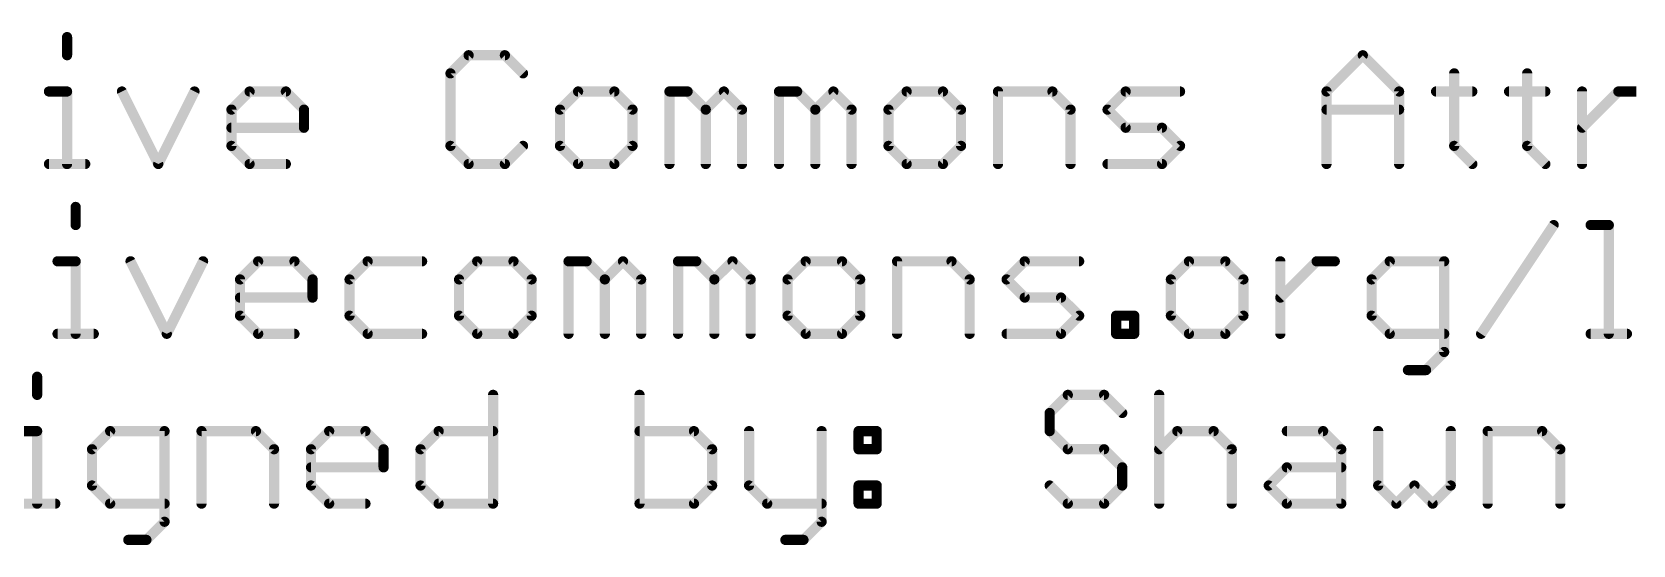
# Model space of a CAD drawing. Extents: x -20 to 87, y -17 to 53.
# Drawn here: x 16.61 to 40.55, y -17.05 to -9.38 of the extents above; entities that cross this region are included whole.
import ezdxf

# ---------------------------------------------------------------- set-up
doc = ezdxf.new("R2010")
doc.units = 0
doc.layers.add('51', color=53, linetype='CONTINUOUS')

msp = doc.modelspace()

# ---------------------------------------------------------------- linework, layer by layer
at = {"layer": '51', "const_width": 0.1524}
for points in [[(17.1362, -9.4556), (17.1362, -9.7268)], [(23.1391, -9.7268), (22.868, -9.998)], [(23.6815, -9.7268), (23.1391, -9.7268)], [(23.9526, -9.998), (23.6815, -9.7268)], [(35.9652, -10.2691), (36.5076, -9.7268)], [(36.5076, -9.7268), (37.0499, -10.2691)], [(22.868, -9.998), (22.868, -11.0826)], [(37.8736, -9.998), (37.8736, -11.0826)], [(38.965, -9.998), (38.965, -11.0826)], [(16.8651, -10.2691), (17.1362, -10.2691)], [(17.1362, -10.2691), (17.1362, -11.3538)], [(17.9565, -10.2691), (18.4988, -11.3538)], [(18.4988, -11.3538), (19.0412, -10.2691)], [(19.5937, -10.5403), (19.8648, -10.2691)], [(19.8648, -10.2691), (20.4072, -10.2691)], [(20.4072, -10.2691), (20.6783, -10.5403)], [(24.7763, -10.2691), (24.5051, -10.5403)], [(25.3186, -10.2691), (24.7763, -10.2691)], [(25.5898, -10.5403), (25.3186, -10.2691)], [(26.1423, -11.3538), (26.1423, -10.2691)], [(26.1423, -10.2691), (26.4135, -10.2691)], [(26.4135, -10.2691), (26.6846, -10.5403)], [(26.6846, -10.5403), (26.9558, -10.2691)], [(26.9558, -10.2691), (27.227, -10.5403)], [(27.7795, -11.3538), (27.7795, -10.2691)], [(27.7795, -10.2691), (28.0506, -10.2691)], [(28.0506, -10.2691), (28.3218, -10.5403)], [(28.3218, -10.5403), (28.5929, -10.2691)], [(28.5929, -10.2691), (28.8641, -10.5403)], [(29.6878, -10.2691), (29.4166, -10.5403)], [(30.2301, -10.2691), (29.6878, -10.2691)], [(30.5013, -10.5403), (30.2301, -10.2691)], [(31.0538, -11.3538), (31.0538, -10.2691)], [(31.0538, -10.2691), (31.8673, -10.2691)], [(31.8673, -10.2691), (32.1384, -10.5403)], [(32.6909, -10.5403), (32.9621, -10.2691)], [(32.9621, -10.2691), (33.7756, -10.2691)], [(35.9652, -11.3538), (35.9652, -10.2691)], [(37.0499, -10.2691), (37.0499, -11.3538)], [(37.6024, -10.2691), (38.1447, -10.2691)], [(38.6938, -10.2691), (39.2362, -10.2691)], [(39.7853, -11.3538), (39.7853, -10.2691)], [(39.7853, -10.8115), (40.3276, -10.2691)], [(40.3276, -10.2691), (40.5988, -10.2691)], [(19.5937, -11.0826), (19.5937, -10.5403)], [(20.6783, -10.5403), (20.6783, -10.8115)], [(24.5051, -10.5403), (24.5051, -11.0826)], [(25.5898, -11.0826), (25.5898, -10.5403)], [(26.6846, -10.5403), (26.6846, -11.3538)], [(27.227, -10.5403), (27.227, -11.3538)], [(28.3218, -10.5403), (28.3218, -11.3538)], [(28.8641, -10.5403), (28.8641, -11.3538)], [(29.4166, -10.5403), (29.4166, -11.0826)], [(30.5013, -11.0826), (30.5013, -10.5403)], [(32.1384, -10.5403), (32.1384, -11.3538)], [(32.9621, -10.8115), (32.6909, -10.5403)], [(35.9652, -10.5403), (37.0499, -10.5403)], [(20.6783, -10.8115), (19.5937, -10.8115)], [(33.5044, -10.8115), (32.9621, -10.8115)], [(33.7756, -11.0826), (33.5044, -10.8115)], [(19.8648, -11.3538), (19.5937, -11.0826)], [(22.868, -11.0826), (23.1391, -11.3538)], [(23.6815, -11.3538), (23.9526, -11.0826)], [(24.5051, -11.0826), (24.7763, -11.3538)], [(25.3186, -11.3538), (25.5898, -11.0826)], [(29.4166, -11.0826), (29.6878, -11.3538)], [(30.2301, -11.3538), (30.5013, -11.0826)], [(33.5044, -11.3538), (33.7756, -11.0826)], [(37.8736, -11.0826), (38.1447, -11.3538)], [(38.965, -11.0826), (39.2362, -11.3538)], [(16.8651, -11.3538), (17.4074, -11.3538)], [(20.4072, -11.3538), (19.8648, -11.3538)], [(23.1391, -11.3538), (23.6815, -11.3538)], [(24.7763, -11.3538), (25.3186, -11.3538)], [(29.6878, -11.3538), (30.2301, -11.3538)], [(32.6909, -11.3538), (33.5044, -11.3538)], [(17.2646, -11.9956), (17.2646, -12.2668)], [(38.2765, -13.8938), (39.3612, -12.2668)], [(39.9137, -12.2668), (40.1848, -12.2668)], [(40.1848, -12.2668), (40.1848, -13.8938)], [(16.9935, -12.8091), (17.2646, -12.8091)], [(17.2646, -12.8091), (17.2646, -13.8938)], [(18.0849, -12.8091), (18.6272, -13.8938)], [(18.6272, -13.8938), (19.1696, -12.8091)], [(19.7221, -13.0803), (19.9932, -12.8091)], [(19.9932, -12.8091), (20.5356, -12.8091)], [(20.5356, -12.8091), (20.8067, -13.0803)], [(21.6304, -12.8091), (21.3592, -13.0803)], [(22.4439, -12.8091), (21.6304, -12.8091)], [(23.2675, -12.8091), (22.9964, -13.0803)], [(23.8099, -12.8091), (23.2675, -12.8091)], [(24.081, -13.0803), (23.8099, -12.8091)], [(24.6335, -13.8938), (24.6335, -12.8091)], [(24.6335, -12.8091), (24.9047, -12.8091)], [(24.9047, -12.8091), (25.1759, -13.0803)], [(25.1759, -13.0803), (25.447, -12.8091)], [(25.447, -12.8091), (25.7182, -13.0803)], [(26.2707, -13.8938), (26.2707, -12.8091)], [(26.2707, -12.8091), (26.5419, -12.8091)], [(26.5419, -12.8091), (26.813, -13.0803)], [(26.813, -13.0803), (27.0842, -12.8091)], [(27.0842, -12.8091), (27.3554, -13.0803)], [(28.179, -12.8091), (27.9079, -13.0803)], [(28.7214, -12.8091), (28.179, -12.8091)], [(28.9925, -13.0803), (28.7214, -12.8091)], [(29.545, -13.8938), (29.545, -12.8091)], [(29.545, -12.8091), (30.3585, -12.8091)], [(30.3585, -12.8091), (30.6297, -13.0803)], [(31.1822, -13.0803), (31.4533, -12.8091)], [(31.4533, -12.8091), (32.2668, -12.8091)], [(33.9091, -12.8091), (33.6379, -13.0803)], [(34.4514, -12.8091), (33.9091, -12.8091)], [(34.7226, -13.0803), (34.4514, -12.8091)], [(35.2751, -13.8938), (35.2751, -12.8091)], [(35.2751, -13.3515), (35.8174, -12.8091)], [(35.8174, -12.8091), (36.0886, -12.8091)], [(36.9105, -12.8091), (36.6394, -13.0803)], [(37.724, -12.8091), (36.9105, -12.8091)], [(37.724, -14.165), (37.724, -12.8091)], [(19.7221, -13.6226), (19.7221, -13.0803)], [(20.8067, -13.0803), (20.8067, -13.3515)], [(21.3592, -13.0803), (21.3592, -13.6226)], [(22.9964, -13.0803), (22.9964, -13.6226)], [(24.081, -13.6226), (24.081, -13.0803)], [(25.1759, -13.0803), (25.1759, -13.8938)], [(25.7182, -13.0803), (25.7182, -13.8938)], [(26.813, -13.0803), (26.813, -13.8938)], [(27.3554, -13.0803), (27.3554, -13.8938)], [(27.9079, -13.0803), (27.9079, -13.6226)], [(28.9925, -13.6226), (28.9925, -13.0803)], [(30.6297, -13.0803), (30.6297, -13.8938)], [(31.4533, -13.3515), (31.1822, -13.0803)], [(33.6379, -13.0803), (33.6379, -13.6226)], [(34.7226, -13.6226), (34.7226, -13.0803)], [(36.6394, -13.0803), (36.6394, -13.6226)], [(20.8067, -13.3515), (19.7221, -13.3515)], [(31.9957, -13.3515), (31.4533, -13.3515)], [(32.2668, -13.6226), (31.9957, -13.3515)], [(19.9932, -13.8938), (19.7221, -13.6226)], [(21.3592, -13.6226), (21.6304, -13.8938)], [(22.9964, -13.6226), (23.2675, -13.8938)], [(23.8099, -13.8938), (24.081, -13.6226)], [(27.9079, -13.6226), (28.179, -13.8938)], [(28.7214, -13.8938), (28.9925, -13.6226)], [(31.9957, -13.8938), (32.2668, -13.6226)], [(32.8193, -13.8938), (32.8193, -13.6226)], [(32.8193, -13.6226), (33.0905, -13.6226)], [(33.0905, -13.6226), (33.0905, -13.8938)], [(33.6379, -13.6226), (33.9091, -13.8938)], [(34.4514, -13.8938), (34.7226, -13.6226)], [(36.6394, -13.6226), (36.9105, -13.8938)], [(16.9935, -13.8938), (17.5358, -13.8938)], [(20.5356, -13.8938), (19.9932, -13.8938)], [(21.6304, -13.8938), (22.4439, -13.8938)], [(23.2675, -13.8938), (23.8099, -13.8938)], [(28.179, -13.8938), (28.7214, -13.8938)], [(31.1822, -13.8938), (31.9957, -13.8938)], [(33.0905, -13.8938), (32.8193, -13.8938)], [(33.9091, -13.8938), (34.4514, -13.8938)], [(36.9105, -13.8938), (37.724, -13.8938)], [(39.9137, -13.8938), (40.456, -13.8938)], [(37.4529, -14.4361), (37.724, -14.165)], [(37.1817, -14.4361), (37.4529, -14.4361)], [(16.6888, -14.5356), (16.6888, -14.8068)], [(23.5052, -14.8068), (23.5052, -16.4338)], [(25.6949, -14.8068), (25.6949, -16.4338)], [(32.0974, -14.8068), (31.8262, -15.078)], [(32.6397, -14.8068), (32.0974, -14.8068)], [(32.9109, -15.078), (32.6397, -14.8068)], [(33.4634, -14.8068), (33.4634, -16.4338)], [(31.8262, -15.078), (31.8262, -15.3491)], [(16.4177, -15.3491), (16.6888, -15.3491)], [(16.6888, -15.3491), (16.6888, -16.4338)], [(17.7803, -15.3491), (17.5091, -15.6203)], [(18.5938, -15.3491), (17.7803, -15.3491)], [(18.5938, -16.705), (18.5938, -15.3491)], [(19.1463, -16.4338), (19.1463, -15.3491)], [(19.1463, -15.3491), (19.9598, -15.3491)], [(19.9598, -15.3491), (20.2309, -15.6203)], [(20.7834, -15.6203), (21.0546, -15.3491)], [(21.0546, -15.3491), (21.5969, -15.3491)], [(21.5969, -15.3491), (21.8681, -15.6203)], [(22.4206, -15.6203), (22.6917, -15.3491)], [(22.6917, -15.3491), (23.5052, -15.3491)], [(26.5084, -15.3491), (25.6949, -15.3491)], [(26.7795, -15.6203), (26.5084, -15.3491)], [(27.332, -15.3491), (27.332, -16.1626)], [(28.4167, -15.3491), (28.4167, -16.705)], [(28.9692, -15.3491), (29.2404, -15.3491)], [(28.9692, -15.6203), (28.9692, -15.3491)], [(29.2404, -15.3491), (29.2404, -15.6203)], [(31.8262, -15.3491), (32.0974, -15.6203)], [(33.4634, -15.6203), (33.7345, -15.3491)], [(33.7345, -15.3491), (34.2769, -15.3491)], [(34.2769, -15.3491), (34.548, -15.6203)], [(35.3717, -15.3491), (35.914, -15.3491)], [(35.914, -15.3491), (36.1852, -15.6203)], [(36.7377, -15.3491), (36.7377, -16.1626)], [(37.8223, -16.1626), (37.8223, -15.3491)], [(38.3748, -16.4338), (38.3748, -15.3491)], [(38.3748, -15.3491), (39.1883, -15.3491)], [(39.1883, -15.3491), (39.4595, -15.6203)], [(17.5091, -15.6203), (17.5091, -16.1626)], [(20.2309, -15.6203), (20.2309, -16.4338)], [(20.7834, -16.1626), (20.7834, -15.6203)], [(21.8681, -15.6203), (21.8681, -15.8915)], [(22.4206, -16.1626), (22.4206, -15.6203)], [(26.7795, -16.1626), (26.7795, -15.6203)], [(29.2404, -15.6203), (28.9692, -15.6203)], [(32.0974, -15.6203), (32.6397, -15.6203)], [(32.6397, -15.6203), (32.9109, -15.8915)], [(34.548, -15.6203), (34.548, -16.4338)], [(36.1852, -15.6203), (36.1852, -16.4338)], [(39.4595, -15.6203), (39.4595, -16.4338)], [(21.8681, -15.8915), (20.7834, -15.8915)], [(32.9109, -15.8915), (32.9109, -16.1626)], [(35.1005, -16.1626), (35.3717, -15.8915)], [(35.3717, -15.8915), (36.1852, -15.8915)], [(17.5091, -16.1626), (17.7803, -16.4338)], [(21.0546, -16.4338), (20.7834, -16.1626)], [(22.6917, -16.4338), (22.4206, -16.1626)], [(26.5084, -16.4338), (26.7795, -16.1626)], [(27.332, -16.1626), (27.6032, -16.4338)], [(28.9692, -16.1626), (29.2404, -16.1626)], [(28.9692, -16.4338), (28.9692, -16.1626)], [(29.2404, -16.1626), (29.2404, -16.4338)], [(32.0974, -16.4338), (31.8262, -16.1626)], [(32.9109, -16.1626), (32.6397, -16.4338)], [(35.3717, -16.4338), (35.1005, -16.1626)], [(36.7377, -16.1626), (37.0088, -16.4338)], [(37.0088, -16.4338), (37.28, -16.1626)], [(37.28, -16.1626), (37.5512, -16.4338)], [(37.5512, -16.4338), (37.8223, -16.1626)], [(16.4177, -16.4338), (16.96, -16.4338)], [(17.7803, -16.4338), (18.5938, -16.4338)], [(21.5969, -16.4338), (21.0546, -16.4338)], [(23.5052, -16.4338), (22.6917, -16.4338)], [(25.6949, -16.4338), (26.5084, -16.4338)], [(27.6032, -16.4338), (28.4167, -16.4338)], [(29.2404, -16.4338), (28.9692, -16.4338)], [(32.6397, -16.4338), (32.0974, -16.4338)], [(36.1852, -16.4338), (35.3717, -16.4338)], [(18.3226, -16.9761), (18.5938, -16.705)], [(28.4167, -16.705), (28.1455, -16.9761)], [(18.0514, -16.9761), (18.3226, -16.9761)], [(28.1455, -16.9761), (27.8744, -16.9761)]]:
    msp.add_lwpolyline(points, dxfattribs=at)
at = {"layer": '51', "const_width": 0.0762}
for points in [[(17.1743, -9.4556, 1), (17.0981, -9.4556)], [(17.0981, -9.7268, 1), (17.1743, -9.7268)], [(23.1391, -9.6887, 1), (23.1391, -9.7649)], [(23.1661, -9.7538, 1), (23.1122, -9.6999)], [(23.7084, -9.6999, 1), (23.6545, -9.7538)], [(23.6815, -9.7649, 1), (23.6815, -9.6887)], [(36.5345, -9.6999, 1), (36.4806, -9.7538)], [(36.5345, -9.7538, 1), (36.4806, -9.6999)], [(22.841, -9.971, 1), (22.8949, -10.0249)], [(22.9061, -9.998, 1), (22.8299, -9.998)], [(23.9257, -10.0249, 1), (23.9796, -9.971)], [(37.9117, -9.998, 1), (37.8355, -9.998)], [(39.0031, -9.998, 1), (38.9269, -9.998)], [(16.8651, -10.231, 1), (16.8651, -10.3072)], [(17.1743, -10.2691, 1), (17.0981, -10.2691)], [(17.1362, -10.3072, 1), (17.1362, -10.231)], [(17.9906, -10.2521, 1), (17.9224, -10.2862)], [(19.0752, -10.2862, 1), (19.0071, -10.2521)], [(19.8648, -10.231, 1), (19.8648, -10.3072)], [(19.8918, -10.2961, 1), (19.8379, -10.2422)], [(20.4341, -10.2422, 1), (20.3802, -10.2961)], [(20.4072, -10.3072, 1), (20.4072, -10.231)], [(24.7763, -10.231, 1), (24.7763, -10.3072)], [(24.8032, -10.2961, 1), (24.7494, -10.2422)], [(25.3456, -10.2422, 1), (25.2917, -10.2961)], [(25.3186, -10.3072, 1), (25.3186, -10.231)], [(26.1804, -10.2691, 1), (26.1042, -10.2691)], [(26.1423, -10.231, 1), (26.1423, -10.3072)], [(26.4404, -10.2422, 1), (26.3865, -10.2961)], [(26.4135, -10.3072, 1), (26.4135, -10.231)], [(26.9827, -10.2422, 1), (26.9288, -10.2961)], [(26.9827, -10.2961, 1), (26.9288, -10.2422)], [(27.8176, -10.2691, 1), (27.7414, -10.2691)], [(27.7795, -10.231, 1), (27.7795, -10.3072)], [(28.0776, -10.2422, 1), (28.0237, -10.2961)], [(28.0506, -10.3072, 1), (28.0506, -10.231)], [(28.6199, -10.2422, 1), (28.566, -10.2961)], [(28.6199, -10.2961, 1), (28.566, -10.2422)], [(29.6878, -10.231, 1), (29.6878, -10.3072)], [(29.7147, -10.2961, 1), (29.6608, -10.2422)], [(30.257, -10.2422, 1), (30.2032, -10.2961)], [(30.2301, -10.3072, 1), (30.2301, -10.231)], [(31.0919, -10.2691, 1), (31.0157, -10.2691)], [(31.0538, -10.231, 1), (31.0538, -10.3072)], [(31.8942, -10.2422, 1), (31.8403, -10.2961)], [(31.8673, -10.3072, 1), (31.8673, -10.231)], [(32.9621, -10.231, 1), (32.9621, -10.3072)], [(32.989, -10.2961, 1), (32.9351, -10.2422)], [(33.7756, -10.3072, 1), (33.7756, -10.231)], [(36.0033, -10.2691, 1), (35.9271, -10.2691)], [(35.9383, -10.2422, 1), (35.9922, -10.2961)], [(37.088, -10.2691, 1), (37.0118, -10.2691)], [(37.0229, -10.2961, 1), (37.0768, -10.2422)], [(37.6024, -10.231, 1), (37.6024, -10.3072)], [(38.1447, -10.3072, 1), (38.1447, -10.231)], [(38.6938, -10.231, 1), (38.6938, -10.3072)], [(39.2362, -10.3072, 1), (39.2362, -10.231)], [(39.8234, -10.2691, 1), (39.7472, -10.2691)], [(40.3276, -10.231, 1), (40.3276, -10.3072)], [(40.3545, -10.2961, 1), (40.3006, -10.2422)], [(19.6318, -10.5403, 1), (19.5556, -10.5403)], [(19.5667, -10.5134, 1), (19.6206, -10.5672)], [(20.7164, -10.5403, 1), (20.6402, -10.5403)], [(20.6514, -10.5672, 1), (20.7053, -10.5134)], [(24.5432, -10.5403, 1), (24.467, -10.5403)], [(24.4782, -10.5134, 1), (24.5321, -10.5672)], [(25.6279, -10.5403, 1), (25.5517, -10.5403)], [(25.5629, -10.5672, 1), (25.6167, -10.5134)], [(26.7227, -10.5403, 1), (26.6465, -10.5403)], [(26.6577, -10.5134, 1), (26.7116, -10.5672)], [(26.6577, -10.5672, 1), (26.7116, -10.5134)], [(27.2651, -10.5403, 1), (27.1889, -10.5403)], [(27.2, -10.5672, 1), (27.2539, -10.5134)], [(28.3599, -10.5403, 1), (28.2837, -10.5403)], [(28.2948, -10.5134, 1), (28.3487, -10.5672)], [(28.2948, -10.5672, 1), (28.3487, -10.5134)], [(28.9022, -10.5403, 1), (28.826, -10.5403)], [(28.8372, -10.5672, 1), (28.8911, -10.5134)], [(29.4547, -10.5403, 1), (29.3785, -10.5403)], [(29.3897, -10.5134, 1), (29.4435, -10.5672)], [(30.5394, -10.5403, 1), (30.4632, -10.5403)], [(30.4743, -10.5672, 1), (30.5282, -10.5134)], [(32.1765, -10.5403, 1), (32.1003, -10.5403)], [(32.1115, -10.5672, 1), (32.1654, -10.5134)], [(32.7179, -10.5134, 1), (32.664, -10.5672)], [(32.664, -10.5134, 1), (32.7179, -10.5672)], [(35.9652, -10.5022, 1), (35.9652, -10.5784)], [(37.0499, -10.5784, 1), (37.0499, -10.5022)], [(19.5937, -10.7734, 1), (19.5937, -10.8496)], [(20.6783, -10.8496, 1), (20.6783, -10.7734)], [(32.9621, -10.7734, 1), (32.9621, -10.8496)], [(32.9351, -10.8384, 1), (32.989, -10.7845)], [(33.5314, -10.7845, 1), (33.4775, -10.8384)], [(33.5044, -10.8496, 1), (33.5044, -10.7734)], [(39.7583, -10.7845, 1), (39.8122, -10.8384)], [(19.6206, -11.0557, 1), (19.5667, -11.1096)], [(20.6402, -10.8115, 1), (20.7164, -10.8115)], [(22.8949, -11.0557, 1), (22.841, -11.1096)], [(23.9796, -11.1096, 1), (23.9257, -11.0557)], [(24.5321, -11.0557, 1), (24.4782, -11.1096)], [(25.6167, -11.1096, 1), (25.5629, -11.0557)], [(29.4435, -11.0557, 1), (29.3897, -11.1096)], [(30.5282, -11.1096, 1), (30.4743, -11.0557)], [(33.8025, -11.1096, 1), (33.7486, -11.0557)], [(37.9005, -11.0557, 1), (37.8466, -11.1096)], [(38.9919, -11.0557, 1), (38.938, -11.1096)], [(19.5556, -11.0826, 1), (19.6318, -11.0826)], [(22.8299, -11.0826, 1), (22.9061, -11.0826)], [(24.467, -11.0826, 1), (24.5432, -11.0826)], [(25.5517, -11.0826, 1), (25.6279, -11.0826)], [(29.3785, -11.0826, 1), (29.4547, -11.0826)], [(30.4632, -11.0826, 1), (30.5394, -11.0826)], [(33.7486, -11.1096, 1), (33.8025, -11.0557)], [(37.8355, -11.0826, 1), (37.9117, -11.0826)], [(38.9269, -11.0826, 1), (39.0031, -11.0826)], [(16.8651, -11.3157, 1), (16.8651, -11.3919)], [(17.0981, -11.3538, 1), (17.1743, -11.3538)], [(17.4074, -11.3919, 1), (17.4074, -11.3157)], [(18.4648, -11.3368, 1), (18.5329, -11.3708)], [(18.4648, -11.3708, 1), (18.5329, -11.3368)], [(19.8648, -11.3157, 1), (19.8648, -11.3919)], [(19.8379, -11.3807, 1), (19.8918, -11.3269)], [(20.4072, -11.3919, 1), (20.4072, -11.3157)], [(23.1391, -11.3157, 1), (23.1391, -11.3919)], [(23.1122, -11.3807, 1), (23.1661, -11.3269)], [(23.6545, -11.3269, 1), (23.7084, -11.3807)], [(23.6815, -11.3919, 1), (23.6815, -11.3157)], [(24.7763, -11.3157, 1), (24.7763, -11.3919)], [(24.7494, -11.3807, 1), (24.8032, -11.3269)], [(25.2917, -11.3269, 1), (25.3456, -11.3807)], [(25.3186, -11.3919, 1), (25.3186, -11.3157)], [(26.1042, -11.3538, 1), (26.1804, -11.3538)], [(26.6465, -11.3538, 1), (26.7227, -11.3538)], [(27.1889, -11.3538, 1), (27.2651, -11.3538)], [(27.7414, -11.3538, 1), (27.8176, -11.3538)], [(28.2837, -11.3538, 1), (28.3599, -11.3538)], [(28.826, -11.3538, 1), (28.9022, -11.3538)], [(29.6878, -11.3157, 1), (29.6878, -11.3919)], [(29.6608, -11.3807, 1), (29.7147, -11.3269)], [(30.2032, -11.3269, 1), (30.257, -11.3807)], [(30.2301, -11.3919, 1), (30.2301, -11.3157)], [(31.0157, -11.3538, 1), (31.0919, -11.3538)], [(32.1003, -11.3538, 1), (32.1765, -11.3538)], [(32.6909, -11.3157, 1), (32.6909, -11.3919)], [(33.4775, -11.3269, 1), (33.5314, -11.3807)], [(33.5044, -11.3919, 1), (33.5044, -11.3157)], [(35.9271, -11.3538, 1), (36.0033, -11.3538)], [(37.0118, -11.3538, 1), (37.088, -11.3538)], [(38.1178, -11.3807, 1), (38.1717, -11.3269)], [(39.2092, -11.3807, 1), (39.2631, -11.3269)], [(39.7472, -11.3538, 1), (39.8234, -11.3538)], [(17.3027, -11.9956, 1), (17.2265, -11.9956)], [(39.3929, -12.2879, 1), (39.3295, -12.2457)], [(39.9137, -12.2287, 1), (39.9137, -12.3049)], [(40.2229, -12.2668, 1), (40.1467, -12.2668)], [(40.1848, -12.3049, 1), (40.1848, -12.2287)], [(17.2265, -12.2668, 1), (17.3027, -12.2668)], [(16.9935, -12.771, 1), (16.9935, -12.8472)], [(17.3027, -12.8091, 1), (17.2265, -12.8091)], [(17.2646, -12.8472, 1), (17.2646, -12.771)], [(18.119, -12.7921, 1), (18.0508, -12.8262)], [(19.2037, -12.8262, 1), (19.1355, -12.7921)], [(19.9932, -12.771, 1), (19.9932, -12.8472)], [(20.0202, -12.8361, 1), (19.9663, -12.7822)], [(20.5625, -12.7822, 1), (20.5086, -12.8361)], [(20.5356, -12.8472, 1), (20.5356, -12.771)], [(21.6304, -12.771, 1), (21.6304, -12.8472)], [(21.6573, -12.8361, 1), (21.6035, -12.7822)], [(22.4439, -12.8472, 1), (22.4439, -12.771)], [(23.2675, -12.771, 1), (23.2675, -12.8472)], [(23.2945, -12.8361, 1), (23.2406, -12.7822)], [(23.8368, -12.7822, 1), (23.7829, -12.8361)], [(23.8099, -12.8472, 1), (23.8099, -12.771)], [(24.6716, -12.8091, 1), (24.5954, -12.8091)], [(24.6335, -12.771, 1), (24.6335, -12.8472)], [(24.9316, -12.7822, 1), (24.8778, -12.8361)], [(24.9047, -12.8472, 1), (24.9047, -12.771)], [(25.474, -12.7822, 1), (25.4201, -12.8361)], [(25.474, -12.8361, 1), (25.4201, -12.7822)], [(26.3088, -12.8091, 1), (26.2326, -12.8091)], [(26.2707, -12.771, 1), (26.2707, -12.8472)], [(26.5688, -12.7822, 1), (26.5149, -12.8361)], [(26.5419, -12.8472, 1), (26.5419, -12.771)], [(27.1111, -12.7822, 1), (27.0573, -12.8361)], [(27.1111, -12.8361, 1), (27.0573, -12.7822)], [(28.179, -12.771, 1), (28.179, -12.8472)], [(28.206, -12.8361, 1), (28.1521, -12.7822)], [(28.7483, -12.7822, 1), (28.6944, -12.8361)], [(28.7214, -12.8472, 1), (28.7214, -12.771)], [(29.5831, -12.8091, 1), (29.5069, -12.8091)], [(29.545, -12.771, 1), (29.545, -12.8472)], [(30.3854, -12.7822, 1), (30.3316, -12.8361)], [(30.3585, -12.8472, 1), (30.3585, -12.771)], [(31.4533, -12.771, 1), (31.4533, -12.8472)], [(31.4803, -12.8361, 1), (31.4264, -12.7822)], [(32.2668, -12.8472, 1), (32.2668, -12.771)], [(33.9091, -12.771, 1), (33.9091, -12.8472)], [(33.936, -12.8361, 1), (33.8821, -12.7822)], [(34.4783, -12.7822, 1), (34.4245, -12.8361)], [(34.4514, -12.8472, 1), (34.4514, -12.771)], [(35.3132, -12.8091, 1), (35.237, -12.8091)], [(35.8174, -12.771, 1), (35.8174, -12.8472)], [(35.8443, -12.8361, 1), (35.7904, -12.7822)], [(36.0886, -12.8472, 1), (36.0886, -12.771)], [(36.9105, -12.771, 1), (36.9105, -12.8472)], [(36.9375, -12.8361, 1), (36.8836, -12.7822)], [(37.7621, -12.8091, 1), (37.6859, -12.8091)], [(37.724, -12.8472, 1), (37.724, -12.771)], [(19.7602, -13.0803, 1), (19.684, -13.0803)], [(19.6951, -13.0534, 1), (19.749, -13.1072)], [(20.8448, -13.0803, 1), (20.7686, -13.0803)], [(20.7798, -13.1072, 1), (20.8337, -13.0534)], [(21.3973, -13.0803, 1), (21.3211, -13.0803)], [(21.3323, -13.0534, 1), (21.3862, -13.1072)], [(23.0345, -13.0803, 1), (22.9583, -13.0803)], [(22.9694, -13.0534, 1), (23.0233, -13.1072)], [(24.1191, -13.0803, 1), (24.0429, -13.0803)], [(24.0541, -13.1072, 1), (24.108, -13.0534)], [(25.214, -13.0803, 1), (25.1378, -13.0803)], [(25.1489, -13.0534, 1), (25.2028, -13.1072)], [(25.1489, -13.1072, 1), (25.2028, -13.0534)], [(25.7563, -13.0803, 1), (25.6801, -13.0803)], [(25.6913, -13.1072, 1), (25.7451, -13.0534)], [(26.8511, -13.0803, 1), (26.7749, -13.0803)], [(26.7861, -13.0534, 1), (26.84, -13.1072)], [(26.7861, -13.1072, 1), (26.84, -13.0534)], [(27.3935, -13.0803, 1), (27.3173, -13.0803)], [(27.3284, -13.1072, 1), (27.3823, -13.0534)], [(27.946, -13.0803, 1), (27.8698, -13.0803)], [(27.8809, -13.0534, 1), (27.9348, -13.1072)], [(29.0306, -13.0803, 1), (28.9544, -13.0803)], [(28.9656, -13.1072, 1), (29.0195, -13.0534)], [(30.6678, -13.0803, 1), (30.5916, -13.0803)], [(30.6027, -13.1072, 1), (30.6566, -13.0534)], [(31.2091, -13.0534, 1), (31.1552, -13.1072)], [(31.1552, -13.0534, 1), (31.2091, -13.1072)], [(33.676, -13.0803, 1), (33.5998, -13.0803)], [(33.611, -13.0534, 1), (33.6648, -13.1072)], [(34.7607, -13.0803, 1), (34.6845, -13.0803)], [(34.6956, -13.1072, 1), (34.7495, -13.0534)], [(36.6775, -13.0803, 1), (36.6013, -13.0803)], [(36.6124, -13.0534, 1), (36.6663, -13.1072)], [(19.7221, -13.3134, 1), (19.7221, -13.3896)], [(20.7686, -13.3515, 1), (20.8448, -13.3515)], [(20.8067, -13.3896, 1), (20.8067, -13.3134)], [(31.4533, -13.3134, 1), (31.4533, -13.3896)], [(31.4264, -13.3784, 1), (31.4803, -13.3245)], [(32.0226, -13.3245, 1), (31.9687, -13.3784)], [(31.9957, -13.3896, 1), (31.9957, -13.3134)], [(35.2481, -13.3245, 1), (35.302, -13.3784)], [(19.749, -13.5957, 1), (19.6951, -13.6496)], [(19.684, -13.6226, 1), (19.7602, -13.6226)], [(21.3862, -13.5957, 1), (21.3323, -13.6496)], [(21.3211, -13.6226, 1), (21.3973, -13.6226)], [(23.0233, -13.5957, 1), (22.9694, -13.6496)], [(22.9583, -13.6226, 1), (23.0345, -13.6226)], [(24.0429, -13.6226, 1), (24.1191, -13.6226)], [(24.108, -13.6496, 1), (24.0541, -13.5957)], [(27.9348, -13.5957, 1), (27.8809, -13.6496)], [(27.8698, -13.6226, 1), (27.946, -13.6226)], [(28.9544, -13.6226, 1), (29.0306, -13.6226)], [(29.0195, -13.6496, 1), (28.9656, -13.5957)], [(32.2938, -13.6496, 1), (32.2399, -13.5957)], [(32.2399, -13.6496, 1), (32.2938, -13.5957)], [(32.8574, -13.6226, 1), (32.7812, -13.6226)], [(32.8193, -13.5845, 1), (32.8193, -13.6607)], [(33.1286, -13.6226, 1), (33.0524, -13.6226)], [(33.0905, -13.6607, 1), (33.0905, -13.5845)], [(33.6648, -13.5957, 1), (33.611, -13.6496)], [(33.5998, -13.6226, 1), (33.676, -13.6226)], [(34.6845, -13.6226, 1), (34.7607, -13.6226)], [(34.7495, -13.6496, 1), (34.6956, -13.5957)], [(36.6663, -13.5957, 1), (36.6124, -13.6496)], [(36.6013, -13.6226, 1), (36.6775, -13.6226)], [(16.9935, -13.8557, 1), (16.9935, -13.9319)], [(17.2265, -13.8938, 1), (17.3027, -13.8938)], [(17.5358, -13.9319, 1), (17.5358, -13.8557)], [(18.5932, -13.8768, 1), (18.6613, -13.9108)], [(18.5932, -13.9108, 1), (18.6613, -13.8768)], [(19.9932, -13.8557, 1), (19.9932, -13.9319)], [(19.9663, -13.9207, 1), (20.0202, -13.8669)], [(20.5356, -13.9319, 1), (20.5356, -13.8557)], [(21.6304, -13.8557, 1), (21.6304, -13.9319)], [(21.6035, -13.9207, 1), (21.6573, -13.8669)], [(22.4439, -13.9319, 1), (22.4439, -13.8557)], [(23.2675, -13.8557, 1), (23.2675, -13.9319)], [(23.2406, -13.9207, 1), (23.2945, -13.8669)], [(23.7829, -13.8669, 1), (23.8368, -13.9207)], [(23.8099, -13.9319, 1), (23.8099, -13.8557)], [(24.5954, -13.8938, 1), (24.6716, -13.8938)], [(25.1378, -13.8938, 1), (25.214, -13.8938)], [(25.6801, -13.8938, 1), (25.7563, -13.8938)], [(26.2326, -13.8938, 1), (26.3088, -13.8938)], [(26.7749, -13.8938, 1), (26.8511, -13.8938)], [(27.3173, -13.8938, 1), (27.3935, -13.8938)], [(28.179, -13.8557, 1), (28.179, -13.9319)], [(28.1521, -13.9207, 1), (28.206, -13.8669)], [(28.6944, -13.8669, 1), (28.7483, -13.9207)], [(28.7214, -13.9319, 1), (28.7214, -13.8557)], [(29.5069, -13.8938, 1), (29.5831, -13.8938)], [(30.5916, -13.8938, 1), (30.6678, -13.8938)], [(31.1822, -13.8557, 1), (31.1822, -13.9319)], [(31.9687, -13.8669, 1), (32.0226, -13.9207)], [(31.9957, -13.9319, 1), (31.9957, -13.8557)], [(32.8193, -13.8557, 1), (32.8193, -13.9319)], [(32.7812, -13.8938, 1), (32.8574, -13.8938)], [(33.0524, -13.8938, 1), (33.1286, -13.8938)], [(33.0905, -13.9319, 1), (33.0905, -13.8557)], [(33.9091, -13.8557, 1), (33.9091, -13.9319)], [(33.8821, -13.9207, 1), (33.936, -13.8669)], [(34.4245, -13.8669, 1), (34.4783, -13.9207)], [(34.4514, -13.9319, 1), (34.4514, -13.8557)], [(35.237, -13.8938, 1), (35.3132, -13.8938)], [(36.9105, -13.8557, 1), (36.9105, -13.9319)], [(36.8836, -13.9207, 1), (36.9375, -13.8669)], [(37.724, -13.9319, 1), (37.724, -13.8557)], [(38.2448, -13.8727, 1), (38.3082, -13.9149)], [(39.9137, -13.8557, 1), (39.9137, -13.9319)], [(40.1467, -13.8938, 1), (40.2229, -13.8938)], [(40.456, -13.9319, 1), (40.456, -13.8557)], [(37.751, -14.1919, 1), (37.6971, -14.138)], [(37.1817, -14.398, 1), (37.1817, -14.4742)], [(37.4529, -14.4742, 1), (37.4529, -14.398)], [(37.6859, -14.165, 1), (37.7621, -14.165)], [(16.7269, -14.5356, 1), (16.6507, -14.5356)], [(37.4259, -14.4092, 1), (37.4798, -14.4631)], [(16.6507, -14.8068, 1), (16.7269, -14.8068)], [(23.5433, -14.8068, 1), (23.4671, -14.8068)], [(25.733, -14.8068, 1), (25.6568, -14.8068)], [(32.0974, -14.7687, 1), (32.0974, -14.8449)], [(32.1243, -14.8338, 1), (32.0704, -14.7799)], [(32.6666, -14.7799, 1), (32.6128, -14.8338)], [(32.6397, -14.8449, 1), (32.6397, -14.7687)], [(33.5015, -14.8068, 1), (33.4253, -14.8068)], [(31.8643, -15.078, 1), (31.7881, -15.078)], [(31.7993, -15.051, 1), (31.8531, -15.1049)], [(32.8839, -15.1049, 1), (32.9378, -15.051)], [(16.7269, -15.3491, 1), (16.6507, -15.3491)], [(16.6888, -15.3872, 1), (16.6888, -15.311)], [(17.7803, -15.311, 1), (17.7803, -15.3872)], [(17.8072, -15.3761, 1), (17.7533, -15.3222)], [(18.6319, -15.3491, 1), (18.5557, -15.3491)], [(18.5938, -15.3872, 1), (18.5938, -15.311)], [(19.1844, -15.3491, 1), (19.1082, -15.3491)], [(19.1463, -15.311, 1), (19.1463, -15.3872)], [(19.9867, -15.3222, 1), (19.9328, -15.3761)], [(19.9598, -15.3872, 1), (19.9598, -15.311)], [(21.0546, -15.311, 1), (21.0546, -15.3872)], [(21.0815, -15.3761, 1), (21.0276, -15.3222)], [(21.6239, -15.3222, 1), (21.57, -15.3761)], [(21.5969, -15.3872, 1), (21.5969, -15.311)], [(22.6917, -15.311, 1), (22.6917, -15.3872)], [(22.7187, -15.3761, 1), (22.6648, -15.3222)], [(23.5052, -15.3872, 1), (23.5052, -15.311)], [(25.6949, -15.311, 1), (25.6949, -15.3872)], [(26.5353, -15.3222, 1), (26.4814, -15.3761)], [(26.5084, -15.3872, 1), (26.5084, -15.311)], [(27.3701, -15.3491, 1), (27.2939, -15.3491)], [(28.4548, -15.3491, 1), (28.3786, -15.3491)], [(28.9692, -15.311, 1), (28.9692, -15.3872)], [(29.0073, -15.3491, 1), (28.9311, -15.3491)], [(29.2785, -15.3491, 1), (29.2023, -15.3491)], [(29.2404, -15.3872, 1), (29.2404, -15.311)], [(31.8531, -15.3222, 1), (31.7993, -15.3761)], [(31.7881, -15.3491, 1), (31.8643, -15.3491)], [(33.7345, -15.311, 1), (33.7345, -15.3872)], [(33.7615, -15.3761, 1), (33.7076, -15.3222)], [(34.3038, -15.3222, 1), (34.2499, -15.3761)], [(34.2769, -15.3872, 1), (34.2769, -15.311)], [(35.3717, -15.311, 1), (35.3717, -15.3872)], [(35.9409, -15.3222, 1), (35.8871, -15.3761)], [(35.914, -15.3872, 1), (35.914, -15.311)], [(36.7758, -15.3491, 1), (36.6996, -15.3491)], [(37.8604, -15.3491, 1), (37.7842, -15.3491)], [(38.4129, -15.3491, 1), (38.3367, -15.3491)], [(38.3748, -15.311, 1), (38.3748, -15.3872)], [(39.2153, -15.3222, 1), (39.1614, -15.3761)], [(39.1883, -15.3872, 1), (39.1883, -15.311)], [(17.5472, -15.6203, 1), (17.471, -15.6203)], [(17.4822, -15.5934, 1), (17.536, -15.6472)], [(20.269, -15.6203, 1), (20.1928, -15.6203)], [(20.204, -15.6472, 1), (20.2579, -15.5934)], [(20.8215, -15.6203, 1), (20.7453, -15.6203)], [(20.7565, -15.5934, 1), (20.8104, -15.6472)], [(21.9062, -15.6203, 1), (21.83, -15.6203)], [(21.8411, -15.6472, 1), (21.895, -15.5934)], [(22.4587, -15.6203, 1), (22.3825, -15.6203)], [(22.3936, -15.5934, 1), (22.4475, -15.6472)], [(26.8176, -15.6203, 1), (26.7414, -15.6203)], [(26.7526, -15.6472, 1), (26.8065, -15.5934)], [(28.9692, -15.5822, 1), (28.9692, -15.6584)], [(29.2404, -15.6584, 1), (29.2404, -15.5822)], [(32.0974, -15.5822, 1), (32.0974, -15.6584)], [(32.0704, -15.6472, 1), (32.1243, -15.5934)], [(32.6666, -15.5934, 1), (32.6128, -15.6472)], [(32.6397, -15.6584, 1), (32.6397, -15.5822)], [(33.4364, -15.5934, 1), (33.4903, -15.6472)], [(34.5861, -15.6203, 1), (34.5099, -15.6203)], [(34.5211, -15.6472, 1), (34.575, -15.5934)], [(36.2233, -15.6203, 1), (36.1471, -15.6203)], [(36.1582, -15.6472, 1), (36.2121, -15.5934)], [(39.4976, -15.6203, 1), (39.4214, -15.6203)], [(39.4325, -15.6472, 1), (39.4864, -15.5934)], [(28.9311, -15.6203, 1), (29.0073, -15.6203)], [(29.2023, -15.6203, 1), (29.2785, -15.6203)], [(20.7834, -15.8534, 1), (20.7834, -15.9296)], [(21.83, -15.8915, 1), (21.9062, -15.8915)], [(21.8681, -15.9296, 1), (21.8681, -15.8534)], [(32.949, -15.8915, 1), (32.8728, -15.8915)], [(32.8839, -15.9184, 1), (32.9378, -15.8645)], [(35.3717, -15.8534, 1), (35.3717, -15.9296)], [(35.3986, -15.9184, 1), (35.3447, -15.8645)], [(36.1852, -15.9296, 1), (36.1852, -15.8534)], [(17.536, -16.1357, 1), (17.4822, -16.1896)], [(17.471, -16.1626, 1), (17.5472, -16.1626)], [(20.8104, -16.1357, 1), (20.7565, -16.1896)], [(20.7453, -16.1626, 1), (20.8215, -16.1626)], [(22.4475, -16.1357, 1), (22.3936, -16.1896)], [(22.3825, -16.1626, 1), (22.4587, -16.1626)], [(26.7414, -16.1626, 1), (26.8176, -16.1626)], [(26.8065, -16.1896, 1), (26.7526, -16.1357)], [(27.359, -16.1357, 1), (27.3051, -16.1896)], [(27.2939, -16.1626, 1), (27.3701, -16.1626)], [(28.9692, -16.1245, 1), (28.9692, -16.2007)], [(29.0073, -16.1626, 1), (28.9311, -16.1626)], [(29.2785, -16.1626, 1), (29.2023, -16.1626)], [(29.2404, -16.2007, 1), (29.2404, -16.1245)], [(31.8531, -16.1357, 1), (31.7993, -16.1896)], [(32.8728, -16.1626, 1), (32.949, -16.1626)], [(32.9378, -16.1896, 1), (32.8839, -16.1357)], [(35.1275, -16.1357, 1), (35.0736, -16.1896)], [(35.0736, -16.1357, 1), (35.1275, -16.1896)], [(36.7646, -16.1357, 1), (36.7107, -16.1896)], [(36.6996, -16.1626, 1), (36.7758, -16.1626)], [(37.3069, -16.1357, 1), (37.2531, -16.1896)], [(37.3069, -16.1896, 1), (37.2531, -16.1357)], [(37.7842, -16.1626, 1), (37.8604, -16.1626)], [(37.8493, -16.1896, 1), (37.7954, -16.1357)], [(16.6507, -16.4338, 1), (16.7269, -16.4338)], [(16.96, -16.4719, 1), (16.96, -16.3957)], [(17.7803, -16.3957, 1), (17.7803, -16.4719)], [(17.7533, -16.4607, 1), (17.8072, -16.4069)], [(18.5938, -16.4719, 1), (18.5938, -16.3957)], [(19.1082, -16.4338, 1), (19.1844, -16.4338)], [(20.1928, -16.4338, 1), (20.269, -16.4338)], [(21.0546, -16.3957, 1), (21.0546, -16.4719)], [(21.0276, -16.4607, 1), (21.0815, -16.4069)], [(21.5969, -16.4719, 1), (21.5969, -16.3957)], [(22.6917, -16.3957, 1), (22.6917, -16.4719)], [(22.6648, -16.4607, 1), (22.7187, -16.4069)], [(23.4671, -16.4338, 1), (23.5433, -16.4338)], [(23.5052, -16.4719, 1), (23.5052, -16.3957)], [(25.6949, -16.3957, 1), (25.6949, -16.4719)], [(25.6568, -16.4338, 1), (25.733, -16.4338)], [(26.4814, -16.4069, 1), (26.5353, -16.4607)], [(26.5084, -16.4719, 1), (26.5084, -16.3957)], [(27.6032, -16.3957, 1), (27.6032, -16.4719)], [(27.5763, -16.4607, 1), (27.6301, -16.4069)], [(28.4167, -16.4719, 1), (28.4167, -16.3957)], [(28.9692, -16.3957, 1), (28.9692, -16.4719)], [(28.9311, -16.4338, 1), (29.0073, -16.4338)], [(29.2023, -16.4338, 1), (29.2785, -16.4338)], [(29.2404, -16.4719, 1), (29.2404, -16.3957)], [(32.0974, -16.3957, 1), (32.0974, -16.4719)], [(32.0704, -16.4607, 1), (32.1243, -16.4069)], [(32.6128, -16.4069, 1), (32.6666, -16.4607)], [(32.6397, -16.4719, 1), (32.6397, -16.3957)], [(33.4253, -16.4338, 1), (33.5015, -16.4338)], [(34.5099, -16.4338, 1), (34.5861, -16.4338)], [(35.3717, -16.3957, 1), (35.3717, -16.4719)], [(35.3447, -16.4607, 1), (35.3986, -16.4069)], [(36.1471, -16.4338, 1), (36.2233, -16.4338)], [(36.1852, -16.4719, 1), (36.1852, -16.3957)], [(36.9819, -16.4069, 1), (37.0358, -16.4607)], [(36.9819, -16.4607, 1), (37.0358, -16.4069)], [(37.5242, -16.4069, 1), (37.5781, -16.4607)], [(37.5242, -16.4607, 1), (37.5781, -16.4069)], [(38.3367, -16.4338, 1), (38.4129, -16.4338)], [(39.4214, -16.4338, 1), (39.4976, -16.4338)], [(18.5557, -16.705, 1), (18.6319, -16.705)], [(18.6207, -16.7319, 1), (18.5668, -16.678)], [(28.3786, -16.705, 1), (28.4548, -16.705)], [(28.4436, -16.7319, 1), (28.3898, -16.678)], [(18.0514, -16.938, 1), (18.0514, -17.0142)], [(18.2957, -16.9492, 1), (18.3495, -17.0031)], [(18.3226, -17.0142, 1), (18.3226, -16.938)], [(27.8744, -16.938, 1), (27.8744, -17.0142)], [(28.1186, -16.9492, 1), (28.1725, -17.0031)], [(28.1455, -17.0142, 1), (28.1455, -16.938)]]:
    msp.add_lwpolyline(points, format="xyb", dxfattribs=at)

doc.saveas('drawing.dxf')
